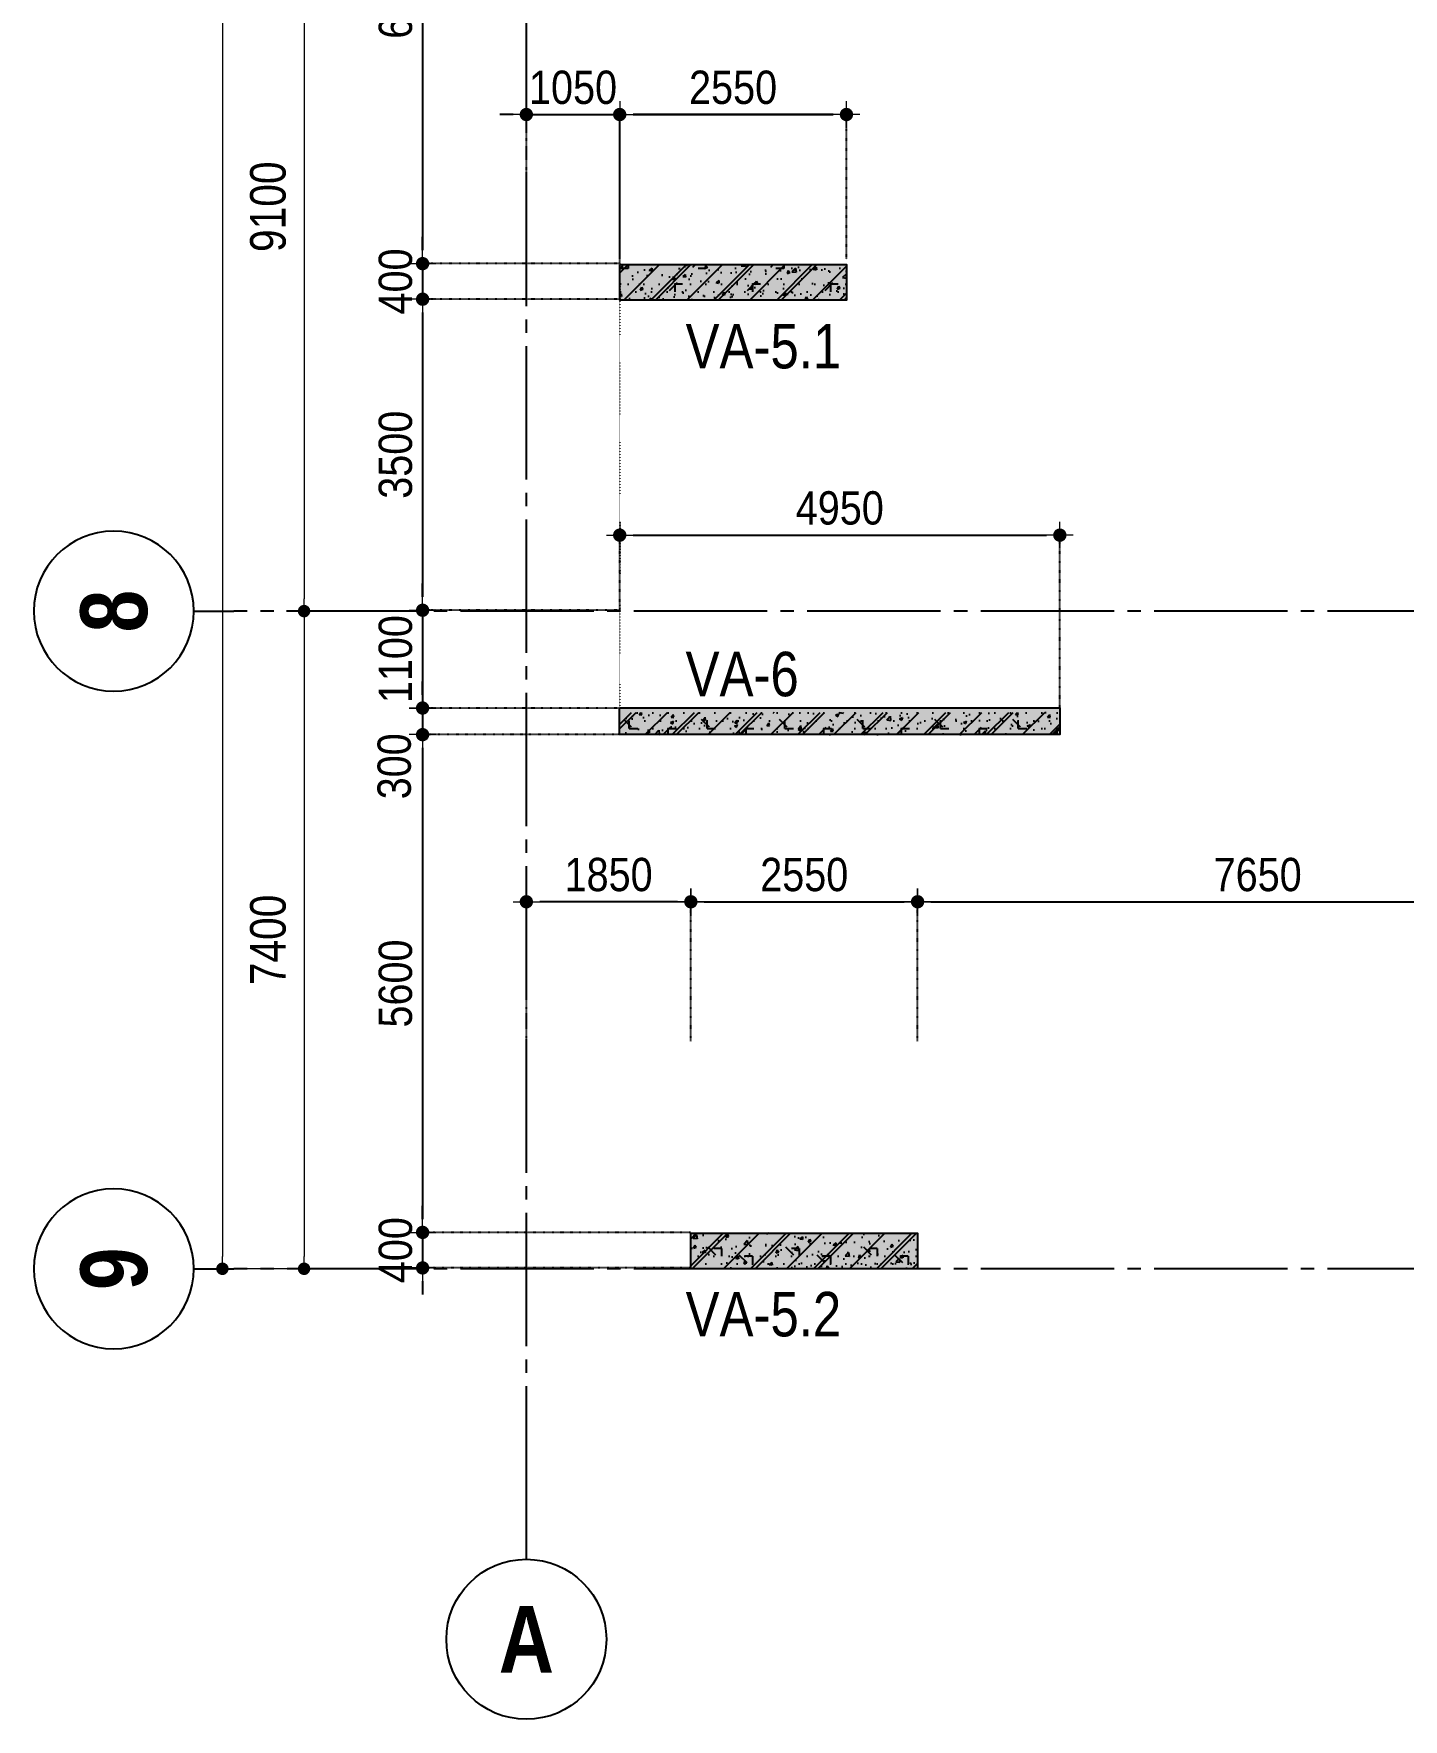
# Model space of a CAD drawing. Header units: millimetres. Extents: x -3973692 to -2843767, y 592734 to 838475.
# Drawn here: x -3354036 to -3338633, y 695152 to 714118 of the extents above; entities that cross this region are included whole.
import ezdxf
from ezdxf.enums import TextEntityAlignment as Align

# ---------------------------------------------------------------- set-up
doc = ezdxf.new("R2010")
doc.units = ezdxf.units.MM
doc.header["$MEASUREMENT"] = 0
doc.header["$PDMODE"] = 3
doc.header["$PDSIZE"] = -20
for name, pattern in [('CHG_XX_Luoi truc-Block A$0$MB_Luoi truc-150-TWA$0$Center101', [13, 10, -1, 1, -1]), ('DOT2', [0.125, 0, -0.125]), ('HIDDEN5', [2.8375, 1.25, -1.5875])]:
    doc.linetypes.add(name, pattern=pattern)
doc.layers.get('0').update_dxf_attribs({"lineweight": 9})
doc.layers.get('Defpoints').update_dxf_attribs({"color": 10, "lineweight": 0})
for name, color, linetype, lineweight in [("'S_General_Dim_1", 1, 'Continuous', 18), ('CHG_XX_Cot_Block A-T2-3$0$DBAO', 3, 'Continuous', 13), ('CHG_XX_Luoi truc-Block A$0$Dim 200', 1, 'Continuous', 5), ('TEXT', 7, 'Continuous', 15)]:
    doc.layers.add(name, color=color, linetype=linetype, lineweight=lineweight)
for name, color, linetype in [('CHG_XX_Cot_Block A-T2-3$0$mb_cot tang 4-8 twa$0$Concrete Hatch', 218, 'Continuous'), ('CHG_XX_Cot_Block A-T2-3$0$mb_cot tang 4-8 twa$0$Concrete Line', 6, 'Continuous'), ('CHG_XX_Cot_Block A-T2-3$0$mb_cot tang 4-8 twa$0$Concrete Solid', 216, 'Continuous'), ('CHG_XX_Luoi truc-Block A$0$MB_Luoi truc-150-TWA$0$Grid', 34, 'Continuous'), ('CHG_XX_Luoi truc-Block A$0$MB_Luoi truc-150-TWA$0$Grid Line', 251, 'CHG_XX_Luoi truc-Block A$0$MB_Luoi truc-150-TWA$0$Center101'), ('dim', 1, 'Continuous')]:
    doc.layers.add(name, color=color, linetype=linetype)
doc.styles.add('arial', font='arial.ttf', dxfattribs={"width": 0.85})
doc.styles.add('CHG_XX_Luoi truc-Block A$0$MB_Luoi truc-150-TWA$0$Grid A-F$0$VNI-HelveCB', font='')
doc.styles.add('CHG_XX_Luoi truc-Block A$0$Star-HelCon', font='')
doc.styles.add('TTP-HelCon', font='')
doc.styles.get('CHG_XX_Luoi truc-Block A$0$MB_Luoi truc-150-TWA$0$Grid A-F$0$VNI-HelveCB').set_extended_font_data('VNI-Helve-Condense', bold=True)
doc.styles.get('CHG_XX_Luoi truc-Block A$0$Star-HelCon').set_extended_font_data('VNI-Helve-Condense')
doc.styles.get('TTP-HelCon').set_extended_font_data('VNI-Helve-Condense')
doc.dimstyles.new('150', dxfattribs={"dimscale": 150, "dimtxt": 2.5, "dimasz": 1, "dimexe": 0, "dimexo": 0, "dimgap": 0.75, "dimtad": 1, "dimdec": 0, "dimzin": 9, "dimdsep": 46, "dimtxsty": 'arial', "dimblk1": 'DIMDOT', "dimblk2": 'DIMDOT', "dimsah": 1, "dimcen": 2, "dimdle": 3, "dimclre": 8, "dimclrt": 2, "dimadec": 0, "dimazin": 0, "dimtfac": 1, "dimtdec": 0, "dimtix": 1, "dimtmove": 2, "dimatfit": 3, "dimldrblk": 'DIMPIJL', "dimfxl": 1, "dimtvp": 1.8, "dimtolj": 1, "dimtzin": 0, "dimarcsym": 0})
doc.dimstyles.new('CHG_XX_Luoi truc-Block A$0$Dim 200', dxfattribs={"dimscale": 200, "dimtxt": 2, "dimasz": 0.7, "dimexe": 1, "dimexo": 1, "dimgap": 1, "dimtad": 1, "dimdec": 0, "dimzin": 12, "dimdsep": 46, "dimtxsty": 'CHG_XX_Luoi truc-Block A$0$Star-HelCon', "dimblk": 'CHG_XX_Luoi truc-Block A$0$_Dot', "dimcen": 1, "dimclrd": 256, "dimclre": 256, "dimclrt": 3, "dimadec": 0, "dimazin": 0, "dimtfac": 1, "dimtdec": 0, "dimtix": 1, "dimtmove": 2, "dimatfit": 3, "dimldrblk": 'CHG_XX_Luoi truc-Block A$0$HTT Arrow 30', "dimfxl": 1, "dimtolj": 1, "dimtzin": 0, "dimarcsym": 0})

# ---------------------------------------------------------------- blocks, each defined once
blk = doc.blocks.new('*U3015')
at = {"layer": 'CHG_XX_Luoi truc-Block A$0$MB_Luoi truc-150-TWA$0$Grid', "lineweight": -2}
blk.add_line((0, -3), (0, 0), dxfattribs=at)
blk.add_circle((0, -9), 6, dxfattribs=at)
at = {"layer": 'CHG_XX_Luoi truc-Block A$0$MB_Luoi truc-150-TWA$0$Grid Line'}
blk.add_line((0, 0), (0, 467), dxfattribs=at)
at = {"layer": 'CHG_XX_Luoi truc-Block A$0$MB_Luoi truc-150-TWA$0$Grid', "lineweight": -2, "style": 'CHG_XX_Luoi truc-Block A$0$MB_Luoi truc-150-TWA$0$Grid A-F$0$VNI-HelveCB'}
for tag, p in [('GRIDSUB', (0, 476)), ('GRID', (0, -9))]:
    blk.add_attdef(tag, text='', height=5, dxfattribs=at).set_placement(p, align=Align.MIDDLE)
blk = doc.blocks.new('CHG_XX_Luoi truc-Block A$0$_Dot')
at = {"color": 0, "linetype": 'ByBlock', "lineweight": -2}
blk.add_line((-0.5, 0), (-1, 0), dxfattribs=at)
at = {"color": 0, "linetype": 'ByBlock', "const_width": 0.5}
blk.add_lwpolyline([(-0.25, 0, 1), (0.25, 0, 1)], format="xyb", close=True, dxfattribs=at)
blk = doc.blocks.new('*D3002')
at = {"layer": 'CHG_XX_Luoi truc-Block A$0$Dim 200', "lineweight": -2, "transparency": 16777216}
for p, q in [((-1678.131983339686, 106759.6356885453), (-2699.984525540746, 106759.6356885453)), ((-2499.984525540746, 106619.6356885453), (-2499.984525540744, 97799.63568854523)), ((-1678.131983339686, 97659.63568854523), (-2699.984525540744, 97659.63568854523))]:
    blk.add_line(p, q, dxfattribs=at)
at = {"layer": 'Defpoints', "color": 0, "transparency": 16777216}
for p in [(-1478.131983339686, 106759.6356885453), (-2499.984525540744, 97659.63568854523), (-1478.131983339686, 97659.63568854523)]:
    blk.add_point(p, dxfattribs=at)
at = {"layer": 'CHG_XX_Luoi truc-Block A$0$Dim 200', "lineweight": -2, "transparency": 16777216, "xscale": 140, "yscale": 140, "zscale": 140}
for p, rotation in [((-2499.984525540746, 106759.6356885453), 90), ((-2499.984525540744, 97659.63568854523), 270)]:
    blk.add_blockref('CHG_XX_Luoi truc-Block A$0$_Dot', p, dxfattribs=dict(at, rotation=rotation))
at = {"layer": 'CHG_XX_Luoi truc-Block A$0$Dim 200', "color": 3, "transparency": 16777216, "insert": (-2904.251192207382, 102209.6356885452), "char_height": 400, "attachment_point": 5, "rotation": 90, "style": 'CHG_XX_Luoi truc-Block A$0$Star-HelCon'}
blk.add_mtext('\\A1;9100', dxfattribs=at)
blk = doc.blocks.new('CHG_XX_Luoi truc-Block A$0$HTT Arrow 30')
blk.add_hatch(color=256).paths.add_polyline_path([(-2.5, 0.3750000000000002), (-2.5, -0.3749999999999998), (0, 0)])
at = {"color": 0, "linetype": 'ByBlock', "lineweight": -2}
for p, q in [((0, 0), (-2.5, 0.3750000000000002)), ((-2.5, -0.3749999999999998), (-2.5, 0.3750000000000002)), ((0, 0), (-2.5, -0.3749999999999998))]:
    blk.add_line(p, q, dxfattribs=at)
blk = doc.blocks.new('*D3003')
at = {"layer": 'CHG_XX_Luoi truc-Block A$0$Dim 200', "lineweight": -2, "transparency": 16777216}
for p, q in [((-1678.131983339686, 97659.63568854523), (-2699.984525544471, 97659.63568854523)), ((-2499.984525544471, 97519.63568854523), (-2499.984525544469, 90399.63568854523)), ((-1678.131983339686, 90259.63568854523), (-2699.984525544469, 90259.63568854523))]:
    blk.add_line(p, q, dxfattribs=at)
at = {"layer": 'Defpoints', "color": 0, "transparency": 16777216}
for p in [(-1478.131983339686, 97659.63568854523), (-2499.984525544469, 90259.63568854523), (-1478.131983339686, 90259.63568854523)]:
    blk.add_point(p, dxfattribs=at)
at = {"layer": 'CHG_XX_Luoi truc-Block A$0$Dim 200', "lineweight": -2, "transparency": 16777216, "xscale": 140, "yscale": 140, "zscale": 140}
for p, rotation in [((-2499.984525544471, 97659.63568854523), 90), ((-2499.984525544469, 90259.63568854523), 270)]:
    blk.add_blockref('CHG_XX_Luoi truc-Block A$0$_Dot', p, dxfattribs=dict(at, rotation=rotation))
at = {"layer": 'CHG_XX_Luoi truc-Block A$0$Dim 200', "color": 3, "transparency": 16777216, "insert": (-2904.251192211109, 93959.63568854521), "char_height": 400, "attachment_point": 5, "rotation": 90, "style": 'CHG_XX_Luoi truc-Block A$0$Star-HelCon'}
blk.add_mtext('\\A1;7400', dxfattribs=at)
blk = doc.blocks.new('*D3004')
at = {"layer": 'CHG_XX_Luoi truc-Block A$0$Dim 200', "lineweight": -2, "transparency": 16777216}
for p, q in [((-2389.058254442077, 152259.6356885453), (-3618.466354361928, 152259.6356885453)), ((-3418.466354361928, 152119.6356885453), (-3418.466354361914, 90399.63568854523)), ((-2354.176773137588, 90259.63568854523), (-3618.466354361914, 90259.63568854523))]:
    blk.add_line(p, q, dxfattribs=at)
at = {"layer": 'Defpoints', "color": 0, "transparency": 16777216}
for p in [(-2189.058254442077, 152259.6356885453), (-3418.466354361914, 90259.63568854523), (-2154.176773137588, 90259.63568854523)]:
    blk.add_point(p, dxfattribs=at)
at = {"layer": 'CHG_XX_Luoi truc-Block A$0$Dim 200', "lineweight": -2, "transparency": 16777216, "xscale": 140, "yscale": 140, "zscale": 140}
for p, rotation in [((-3418.466354361928, 152259.6356885453), 90), ((-3418.466354361914, 90259.63568854523), 270)]:
    blk.add_blockref('CHG_XX_Luoi truc-Block A$0$_Dot', p, dxfattribs=dict(at, rotation=rotation))
at = {"layer": 'CHG_XX_Luoi truc-Block A$0$Dim 200', "color": 3, "transparency": 16777216, "insert": (-3822.733021028553, 121259.6356885452), "char_height": 400, "attachment_point": 5, "rotation": 90, "style": 'CHG_XX_Luoi truc-Block A$0$Star-HelCon'}
blk.add_mtext('\\A1;62000', dxfattribs=at)
blk = doc.blocks.new('*U3014')
at = {"layer": 'CHG_XX_Luoi truc-Block A$0$MB_Luoi truc-150-TWA$0$Grid', "lineweight": -2}
blk.add_line((0, 407), (0, 404), dxfattribs=at)
blk.add_circle((0, 413), 6, dxfattribs=at)
at = {"layer": 'CHG_XX_Luoi truc-Block A$0$MB_Luoi truc-150-TWA$0$Grid Line'}
blk.add_line((0, 0), (0, 404), dxfattribs=at)
at = {"layer": 'CHG_XX_Luoi truc-Block A$0$MB_Luoi truc-150-TWA$0$Grid', "lineweight": -2, "style": 'CHG_XX_Luoi truc-Block A$0$MB_Luoi truc-150-TWA$0$Grid A-F$0$VNI-HelveCB'}
for tag, p in [('GRIDSUB', (0, 413)), ('GRID', (0, -9))]:
    blk.add_attdef(tag, text='', height=5, dxfattribs=at).set_placement(p, align=Align.MIDDLE)
blk = doc.blocks.new('*U2986')
at = {"layer": 'CHG_XX_Cot_Block A-T2-3$0$mb_cot tang 4-8 twa$0$Concrete Hatch'}
h = blk.add_hatch(dxfattribs=at)
h.set_pattern_fill('CONCRETE', color=256, scale=50, style=0, pattern_type=2)
h.set_pattern_definition([(45, (250.0000000000001, -2500), (-176.7766952966369, 176.7766952966369), []), (45, (250.0000000000001, -2450), (-353.5533905932737, 353.5533905932738), []), (49.99999999999999, (250.0000000000001, -2500), (358.6300913003767, -31.37606749129755), [37.5, -412.5]), (355, (250.0000000000001, -2500), (-69.3756668065, 376.0960668500059), [30, -330]), (100.4514, (279.8858400000001, -2502.614669999999), (289.2546908570108, 344.7197710304768), [31.870095, -350.571056]), (46.18420000000001, (250.0000000000001, -2400), (533.6205243128222, -82.75950716450905), [56.25, -618.75]), (96.6356, (294.4683725000001, -2406.8966535), (467.3313527743517, 487.0589354502209), [47.805144, -525.8565]), (351.1842, (250.0000000000001, -2400), (467.3309725668136, 487.0593004626623), [45, -495]), (21, (300.0000000000001, -2425), (298.4535260592309, -201.3094453326694), [37.5, -412.5]), (326.0000000000001, (300.0000000000001, -2425), (121.6576659607909, 362.5750225234265), [30, -330]), (71.4514, (324.8711165000001, -2441.775803), (420.111314290745, 161.2652483549762), [31.870095, -350.571056]), (37.50000000000001, (250.0000000000001, -2500), (6.079927658645334, 166.4469269156558), [0, -326, 0, -335, 0, -331.25]), (7.499999999999999, (250.0000000000001, -2500), (131.5347687210743, 197.2058559411801), [0, -191, 0, -318.5, 0, -126.25]), (327.5, (138.5000000000001, -2500), (266.9112180862045, -11.2774358671899), [0, -125, 0, -390, 0, -517.5]), (317.5, (88.50000000000011, -2500), (291.5930846711931, 50.05249116615882), [0, -162.5, 0, -259, 0, -367.5]), (0, (425.0000000000001, -2325), (0, 875), [87.5, -787.5]), (0, (687.5000000000001, -2150), (0, 875), [87.5, -787.5]), (0, (512.5000000000001, -1800), (0, 875), [87.5, -350, 87.5, -350]), (90, (425.0000000000001, -2325), (-875, 5.35782974626967e-14), [87.5, -787.5]), (90, (512.5000000000001, -1800), (-875, 5.35782974626967e-14), [87.5, -787.5]), (90, (775.0000000000001, -2150), (-875, 5.35782974626967e-14), [87.5, -787.5]), (90, (950.0000000000001, -1887.5), (-875, 5.35782974626967e-14), [87.5, -787.5]), (135, (512.5000000000001, -2325), (-875.016357447105, 8.881784197001252e-14), [123.76, -1113.7]), (135, (600.0000000000001, -1800), (-875.016357447105, 8.881784197001252e-14), [123.76, -1113.7]), (45, (687.5000000000001, -2150), (8.881784197001252e-14, 875.016357447105), [123.76, -247.485, 123.76, -742.455]), (0, (75.00000000000011, -2500), (87.5, 87.5), [-175, 0])])
h.paths.add_polyline_path([(-50, 50), (-50, -2500), (350.0000000000001, -2500), (350.0000000000001, 50)])
at = {"layer": 'CHG_XX_Cot_Block A-T2-3$0$mb_cot tang 4-8 twa$0$Concrete Solid'}
blk.add_hatch(color=256, dxfattribs=at).paths.add_polyline_path([(-50, 50), (-50, -2500), (350.0000000000001, -2500), (350.0000000000001, 50)])
at = {"layer": 'CHG_XX_Cot_Block A-T2-3$0$mb_cot tang 4-8 twa$0$Concrete Line'}
blk.add_lwpolyline([(-50, 50), (-50, -2500), (350.0000000000001, -2500), (350.0000000000001, 50)], close=True, dxfattribs=at)
blk = doc.blocks.new('a')
at = {"layer": 'TEXT', "color": 3, "style": 'TTP-HelCon'}
for s, p in [('VA-5.1', (1790.767993440852, -51868.61808231194)), ('VA-6', (1790.767993440852, -55557.82608231204)), ('VA-5.2', (1790.767993440852, -62760.14408231201))]:
    blk.add_text(s, height=500, dxfattribs=at).set_placement(p)
blk = doc.blocks.new('DIMDOT')
for p, q in [((1, 0), (-1, 0)), ((0, -1), (0, 1))]:
    blk.add_line(p, q)
at = {"const_width": 0.5}
blk.add_lwpolyline([(-0.25, 0, 1), (0.25, 0, 1)], format="xyb", close=True, dxfattribs=at)
blk = doc.blocks.new('*D449')
at = {"layer": "'S_General_Dim_1", "color": 8, "linetype": 'HIDDEN5', "lineweight": -2, "transparency": 16777216}
for p, q in [((-3348495.198556677, 717580.6516391442), (-3349662.0513909, 717580.6516391442)), ((-3347445.198556931, 711530.6471380725), (-3349662.0513909, 711530.6471380725))]:
    blk.add_line(p, q, dxfattribs=at)
at = {"layer": "'S_General_Dim_1", "color": 0, "lineweight": -2, "transparency": 16777216}
blk.add_line((-3349662.0513909, 717430.6516391442), (-3349662.0513909, 711680.6471380725), dxfattribs=at)
at = {"layer": 'Defpoints', "color": 0, "transparency": 16777216}
for p in [(-3348495.198556677, 717580.6516391442), (-3349662.0513909, 711530.6471380725), (-3347445.198556931, 711530.6471380725)]:
    blk.add_point(p, dxfattribs=at)
at = {"layer": "'S_General_Dim_1", "color": 0, "lineweight": -2, "transparency": 16777216, "xscale": 150, "yscale": 150, "zscale": 150}
for p, rotation in [((-3349662.0513909, 717580.6516391442), 90), ((-3349662.0513909, 711530.6471380725), 270)]:
    blk.add_blockref('DIMDOT', p, dxfattribs=dict(at, rotation=rotation))
at = {"layer": "'S_General_Dim_1", "color": 2, "transparency": 16777216, "insert": (-3349966.016261295, 714555.6493886092), "char_height": 375, "attachment_point": 5, "rotation": 90, "style": 'arial'}
blk.add_mtext('\\A1;6050', dxfattribs=at)
blk = doc.blocks.new('DIMPIJL')
at = {"linetype": 'ByBlock'}
blk.add_solid([(-2.5, 0.4166666666666686), (-2.5, -0.4166666666666686), (0, 0)], dxfattribs=at)
blk = doc.blocks.new('*D450')
at = {"layer": "'S_General_Dim_1", "color": 0, "lineweight": -2, "transparency": 16777216}
for p, q in [((-3349662.051390902, 711680.6471380725), (-3349662.051390902, 711830.6471380725)), ((-3349662.051390902, 711530.6471380725), (-3349662.051390902, 711130.6471380725)), ((-3349662.051390902, 710980.6471380725), (-3349662.051390902, 710830.6471380725))]:
    blk.add_line(p, q, dxfattribs=at)
at = {"layer": "'S_General_Dim_1", "color": 8, "linetype": 'HIDDEN5', "lineweight": -2, "transparency": 16777216}
for p, q in [((-3347445.198556931, 711530.6471380725), (-3349662.051390902, 711530.6471380725)), ((-3347445.198556931, 711130.6471380725), (-3349662.051390902, 711130.6471380725))]:
    blk.add_line(p, q, dxfattribs=at)
at = {"layer": 'Defpoints', "color": 0, "transparency": 16777216}
for p in [(-3347445.198556931, 711530.6471380725), (-3349662.051390902, 711130.6471380725), (-3347445.198556931, 711130.6471380725)]:
    blk.add_point(p, dxfattribs=at)
at = {"layer": "'S_General_Dim_1", "color": 0, "lineweight": -2, "transparency": 16777216, "xscale": 150, "yscale": 150, "zscale": 150}
for p, rotation in [((-3349662.051390902, 711530.6471380725), 270), ((-3349662.051390902, 711130.6471380725), 90)]:
    blk.add_blockref('DIMDOT', p, dxfattribs=dict(at, rotation=rotation))
at = {"layer": "'S_General_Dim_1", "color": 2, "transparency": 16777216, "insert": (-3349966.016261297, 711330.6471380733), "char_height": 375, "attachment_point": 5, "rotation": 90, "style": 'arial'}
blk.add_mtext('\\A1;400', dxfattribs=at)
blk = doc.blocks.new('*D451')
at = {"layer": "'S_General_Dim_1", "color": 8, "linetype": 'HIDDEN5', "lineweight": -2, "transparency": 16777216}
for p, q in [((-3347445.198556931, 711130.6471380725), (-3349662.051390904, 711130.6471380725)), ((-3347445.198556931, 707630.6471381315), (-3349662.051390904, 707630.6471381315))]:
    blk.add_line(p, q, dxfattribs=at)
at = {"layer": "'S_General_Dim_1", "color": 0, "lineweight": -2, "transparency": 16777216}
blk.add_line((-3349662.051390904, 710980.6471380725), (-3349662.051390904, 707780.6471381315), dxfattribs=at)
at = {"layer": 'Defpoints', "color": 0, "transparency": 16777216}
for p in [(-3347445.198556931, 711130.6471380725), (-3349662.051390904, 707630.6471381315), (-3347445.198556931, 707630.6471381315)]:
    blk.add_point(p, dxfattribs=at)
at = {"layer": "'S_General_Dim_1", "color": 0, "lineweight": -2, "transparency": 16777216, "xscale": 150, "yscale": 150, "zscale": 150}
for p, rotation in [((-3349662.051390904, 711130.6471380725), 90), ((-3349662.051390904, 707630.6471381315), 270)]:
    blk.add_blockref('DIMDOT', p, dxfattribs=dict(at, rotation=rotation))
at = {"layer": "'S_General_Dim_1", "color": 2, "transparency": 16777216, "insert": (-3349966.144160344, 709380.6471381029), "char_height": 375, "attachment_point": 5, "rotation": 90, "style": 'arial'}
blk.add_mtext('\\A1;3500', dxfattribs=at)
blk = doc.blocks.new('*D452')
at = {"layer": "'S_General_Dim_1", "color": 0, "lineweight": -2, "transparency": 16777216}
for p, q in [((-3349662.051390911, 707780.6471381315), (-3349662.051390911, 707930.6471381315)), ((-3349662.051390911, 707630.6471381315), (-3349662.051390911, 706530.6471380712)), ((-3349662.051390911, 706380.6471380712), (-3349662.051390911, 706230.6471380712))]:
    blk.add_line(p, q, dxfattribs=at)
at = {"layer": "'S_General_Dim_1", "color": 8, "linetype": 'HIDDEN5', "lineweight": -2, "transparency": 16777216}
for p, q in [((-3347445.198556931, 707630.6471381315), (-3349662.051390911, 707630.6471381315)), ((-3347445.198556931, 706530.6471380712), (-3349662.051390911, 706530.6471380712))]:
    blk.add_line(p, q, dxfattribs=at)
at = {"layer": 'Defpoints', "color": 0, "transparency": 16777216}
for p in [(-3347445.198556931, 707630.6471381315), (-3349662.051390911, 706530.6471380712), (-3347445.198556931, 706530.6471380712)]:
    blk.add_point(p, dxfattribs=at)
at = {"layer": "'S_General_Dim_1", "color": 0, "lineweight": -2, "transparency": 16777216, "xscale": 150, "yscale": 150, "zscale": 150}
for p, rotation in [((-3349662.051390911, 707630.6471381315), 270), ((-3349662.051390911, 706530.6471380712), 90)]:
    blk.add_blockref('DIMDOT', p, dxfattribs=dict(at, rotation=rotation))
at = {"layer": "'S_General_Dim_1", "color": 2, "transparency": 16777216, "insert": (-3349966.016261306, 707080.6471381022), "char_height": 375, "attachment_point": 5, "rotation": 90, "style": 'arial'}
blk.add_mtext('\\A1;1100', dxfattribs=at)
blk = doc.blocks.new('*D453')
at = {"layer": "'S_General_Dim_1", "color": 0, "lineweight": -2, "transparency": 16777216}
for p, q in [((-3349662.051390924, 706680.647138071), (-3349662.051390924, 706830.647138071)), ((-3349662.051390924, 706530.647138071), (-3349662.051390924, 706230.9877220311)), ((-3349662.051390924, 706080.9877220311), (-3349662.051390924, 705930.9877220311))]:
    blk.add_line(p, q, dxfattribs=at)
at = {"layer": "'S_General_Dim_1", "color": 8, "linetype": 'HIDDEN5', "lineweight": -2, "transparency": 16777216}
for p, q in [((-3347445.198556931, 706530.647138071), (-3349662.051390924, 706530.647138071)), ((-3347445.887024883, 706230.9877220311), (-3349662.051390924, 706230.9877220311))]:
    blk.add_line(p, q, dxfattribs=at)
at = {"layer": 'Defpoints', "color": 0, "transparency": 16777216}
for p in [(-3347445.198556931, 706530.647138071), (-3349662.051390924, 706230.9877220311), (-3347445.887024883, 706230.9877220311)]:
    blk.add_point(p, dxfattribs=at)
at = {"layer": "'S_General_Dim_1", "color": 0, "lineweight": -2, "transparency": 16777216, "xscale": 150, "yscale": 150, "zscale": 150}
for p, rotation in [((-3349662.051390924, 706530.647138071), 270), ((-3349662.051390924, 706230.9877220311), 90)]:
    blk.add_blockref('DIMDOT', p, dxfattribs=dict(at, rotation=rotation))
at = {"layer": "'S_General_Dim_1", "color": 2, "transparency": 16777216, "insert": (-3349979.204004061, 705874.9702492504), "char_height": 375, "attachment_point": 5, "rotation": 90, "style": 'arial'}
blk.add_mtext('\\A1;300', dxfattribs=at)
blk = doc.blocks.new('*D454')
at = {"layer": "'S_General_Dim_1", "color": 8, "linetype": 'HIDDEN5', "lineweight": -2, "transparency": 16777216}
for p, q in [((-3347445.887024883, 706230.9877220311), (-3349662.051390919, 706230.9877220311)), ((-3346645.198556677, 700630.647143709), (-3349662.051390919, 700630.647143709))]:
    blk.add_line(p, q, dxfattribs=at)
at = {"layer": "'S_General_Dim_1", "color": 0, "lineweight": -2, "transparency": 16777216}
blk.add_line((-3349662.051390919, 706080.9877220311), (-3349662.051390919, 700780.647143709), dxfattribs=at)
at = {"layer": 'Defpoints', "color": 0, "transparency": 16777216}
for p in [(-3347445.887024883, 706230.9877220311), (-3349662.051390919, 700630.647143709), (-3346645.198556677, 700630.647143709)]:
    blk.add_point(p, dxfattribs=at)
at = {"layer": "'S_General_Dim_1", "color": 0, "lineweight": -2, "transparency": 16777216, "xscale": 150, "yscale": 150, "zscale": 150}
for p, rotation in [((-3349662.051390919, 706230.9877220311), 90), ((-3349662.051390919, 700630.647143709), 270)]:
    blk.add_blockref('DIMDOT', p, dxfattribs=dict(at, rotation=rotation))
at = {"layer": "'S_General_Dim_1", "color": 2, "transparency": 16777216, "insert": (-3349966.016261314, 703430.8174328709), "char_height": 375, "attachment_point": 5, "rotation": 90, "style": 'arial'}
blk.add_mtext('\\A1;5600', dxfattribs=at)
blk = doc.blocks.new('*D455')
at = {"layer": "'S_General_Dim_1", "color": 0, "lineweight": -2, "transparency": 16777216}
for p, q in [((-3349662.051390915, 700780.647143709), (-3349662.051390915, 700930.647143709)), ((-3349662.051390915, 700630.647143709), (-3349662.051390915, 700230.647143709)), ((-3349662.051390915, 700080.647143709), (-3349662.051390915, 699930.647143709))]:
    blk.add_line(p, q, dxfattribs=at)
at = {"layer": "'S_General_Dim_1", "color": 8, "linetype": 'HIDDEN5', "lineweight": -2, "transparency": 16777216}
for p, q in [((-3346645.198556677, 700630.647143709), (-3349662.051390915, 700630.647143709)), ((-3346645.198556677, 700230.647143709), (-3349662.051390915, 700230.647143709))]:
    blk.add_line(p, q, dxfattribs=at)
at = {"layer": 'Defpoints', "color": 0, "transparency": 16777216}
for p in [(-3346645.198556677, 700630.647143709), (-3349662.051390915, 700230.647143709), (-3346645.198556677, 700230.647143709)]:
    blk.add_point(p, dxfattribs=at)
at = {"layer": "'S_General_Dim_1", "color": 0, "lineweight": -2, "transparency": 16777216, "xscale": 150, "yscale": 150, "zscale": 150}
for p, rotation in [((-3349662.051390915, 700630.647143709), 270), ((-3349662.051390915, 700230.647143709), 90)]:
    blk.add_blockref('DIMDOT', p, dxfattribs=dict(at, rotation=rotation))
at = {"layer": "'S_General_Dim_1", "color": 2, "transparency": 16777216, "insert": (-3349966.01626131, 700430.6471437098), "char_height": 375, "attachment_point": 5, "rotation": 90, "style": 'arial'}
blk.add_mtext('\\A1;400', dxfattribs=at)
blk = doc.blocks.new('*D456')
at = {"layer": "'S_General_Dim_1", "color": 8, "linetype": 'HIDDEN5', "lineweight": -2, "transparency": 16777216}
for p, q in [((-3346645.198556676, 702780.6471370918), (-3346645.198556676, 704350.7528729698)), ((-3344095.198556676, 702780.6471370918), (-3344095.198556676, 704350.7528729698))]:
    blk.add_line(p, q, dxfattribs=at)
at = {"layer": "'S_General_Dim_1", "color": 0, "lineweight": -2, "transparency": 16777216}
blk.add_line((-3346495.198556676, 704350.7528729698), (-3344245.198556676, 704350.7528729698), dxfattribs=at)
at = {"layer": 'Defpoints', "color": 0, "transparency": 16777216}
for p in [(-3344095.198556676, 704350.7528729698), (-3346645.198556676, 702780.6471370918), (-3344095.198556676, 702780.6471370918)]:
    blk.add_point(p, dxfattribs=at)
at = {"layer": "'S_General_Dim_1", "color": 0, "lineweight": -2, "transparency": 16777216, "xscale": 150, "yscale": 150, "zscale": 150, "rotation": 180}
blk.add_blockref('DIMDOT', (-3346645.198556676, 704350.7528729698), dxfattribs=at)
at = {"layer": "'S_General_Dim_1", "color": 0, "lineweight": -2, "transparency": 16777216, "xscale": 150, "yscale": 150, "zscale": 150}
blk.add_blockref('DIMDOT', (-3344095.198556676, 704350.7528729698), dxfattribs=at)
at = {"layer": "'S_General_Dim_1", "color": 2, "transparency": 16777216, "insert": (-3345370.198556676, 704654.7177433654), "char_height": 375, "attachment_point": 5, "style": 'arial'}
blk.add_mtext('\\A1;2550', dxfattribs=at)
blk = doc.blocks.new('*D457')
at = {"layer": "'S_General_Dim_1", "color": 8, "linetype": 'HIDDEN5', "lineweight": -2, "transparency": 16777216}
for p, q in [((-3348495.198556936, 702780.6471370918), (-3348495.198556936, 704350.7528729698)), ((-3346645.198556676, 702780.6471370918), (-3346645.198556676, 704350.7528729698))]:
    blk.add_line(p, q, dxfattribs=at)
at = {"layer": "'S_General_Dim_1", "color": 0, "lineweight": -2, "transparency": 16777216}
blk.add_line((-3346795.198556676, 704350.7528729698), (-3348345.198556936, 704350.7528729698), dxfattribs=at)
at = {"layer": 'Defpoints', "color": 0, "transparency": 16777216}
for p in [(-3348495.198556936, 704350.7528729698), (-3348495.198556936, 702780.6471370918), (-3346645.198556676, 702780.6471370918)]:
    blk.add_point(p, dxfattribs=at)
at = {"layer": "'S_General_Dim_1", "color": 0, "lineweight": -2, "transparency": 16777216, "xscale": 150, "yscale": 150, "zscale": 150, "rotation": 180}
blk.add_blockref('DIMDOT', (-3348495.198556936, 704350.7528729698), dxfattribs=at)
at = {"layer": "'S_General_Dim_1", "color": 0, "lineweight": -2, "transparency": 16777216, "xscale": 150, "yscale": 150, "zscale": 150}
blk.add_blockref('DIMDOT', (-3346645.198556676, 704350.7528729698), dxfattribs=at)
at = {"layer": "'S_General_Dim_1", "color": 2, "transparency": 16777216, "insert": (-3347570.198556806, 704654.7177433654), "char_height": 375, "attachment_point": 5, "style": 'arial'}
blk.add_mtext('\\A1;1850', dxfattribs=at)
blk = doc.blocks.new('*D435')
at = {"layer": "'S_General_Dim_1", "color": 0, "lineweight": -2, "transparency": 16777216}
for p, q in [((-3348645.198556936, 713208.5855232618), (-3348795.198556936, 713208.5855232618)), ((-3348495.198556936, 713208.5855232618), (-3347445.198556929, 713208.5855232618)), ((-3347295.198556929, 713208.5855232618), (-3347145.198556929, 713208.5855232618))]:
    blk.add_line(p, q, dxfattribs=at)
at = {"layer": "'S_General_Dim_1", "color": 8, "linetype": 'HIDDEN5', "lineweight": -2, "transparency": 16777216}
for p, q in [((-3348495.198556936, 711839.7879801599), (-3348495.198556936, 713208.5855232618)), ((-3347445.198556929, 711530.6471380723), (-3347445.198556929, 713208.5855232618))]:
    blk.add_line(p, q, dxfattribs=at)
at = {"layer": 'Defpoints', "color": 0, "transparency": 16777216}
for p in [(-3347445.198556929, 713208.5855232618), (-3348495.198556936, 711839.7879801599), (-3347445.198556929, 711530.6471380723)]:
    blk.add_point(p, dxfattribs=at)
at = {"layer": "'S_General_Dim_1", "color": 0, "lineweight": -2, "transparency": 16777216, "xscale": 150, "yscale": 150, "zscale": 150}
blk.add_blockref('DIMDOT', (-3348495.198556936, 713208.5855232618), dxfattribs=at)
at = {"layer": "'S_General_Dim_1", "color": 0, "lineweight": -2, "transparency": 16777216, "xscale": 150, "yscale": 150, "zscale": 150, "rotation": 180}
blk.add_blockref('DIMDOT', (-3347445.198556929, 713208.5855232618), dxfattribs=at)
at = {"layer": "'S_General_Dim_1", "color": 2, "transparency": 16777216, "insert": (-3347970.198556933, 713512.5503936574), "char_height": 375, "attachment_point": 5, "style": 'arial'}
blk.add_mtext('\\A1;1050', dxfattribs=at)
blk = doc.blocks.new('*D436')
at = {"layer": "'S_General_Dim_1", "color": 8, "linetype": 'HIDDEN5', "lineweight": -2, "transparency": 16777216}
for p, q in [((-3347445.198556929, 711530.6471380723), (-3347445.198556929, 713208.5855232618)), ((-3344895.198556929, 711580.6471380723), (-3344895.198556929, 713208.5855232618))]:
    blk.add_line(p, q, dxfattribs=at)
at = {"layer": "'S_General_Dim_1", "color": 0, "lineweight": -2, "transparency": 16777216}
blk.add_line((-3347295.198556929, 713208.5855232618), (-3345045.198556929, 713208.5855232618), dxfattribs=at)
at = {"layer": 'Defpoints', "color": 0, "transparency": 16777216}
for p in [(-3344895.198556929, 713208.5855232618), (-3347445.198556929, 711530.6471380723), (-3344895.198556929, 711580.6471380723)]:
    blk.add_point(p, dxfattribs=at)
at = {"layer": "'S_General_Dim_1", "color": 0, "lineweight": -2, "transparency": 16777216, "xscale": 150, "yscale": 150, "zscale": 150, "rotation": 180}
blk.add_blockref('DIMDOT', (-3347445.198556929, 713208.5855232618), dxfattribs=at)
at = {"layer": "'S_General_Dim_1", "color": 0, "lineweight": -2, "transparency": 16777216, "xscale": 150, "yscale": 150, "zscale": 150}
blk.add_blockref('DIMDOT', (-3344895.198556929, 713208.5855232618), dxfattribs=at)
at = {"layer": "'S_General_Dim_1", "color": 2, "transparency": 16777216, "insert": (-3346170.198556929, 713512.5503936574), "char_height": 375, "attachment_point": 5, "style": 'arial'}
blk.add_mtext('\\A1;2550', dxfattribs=at)
blk = doc.blocks.new('*D437')
at = {"layer": "'S_General_Dim_1", "color": 8, "linetype": 'HIDDEN5', "lineweight": -2, "transparency": 16777216}
for p, q in [((-3347445.198556929, 711580.6471380723), (-3347445.198556929, 713208.5855232618)), ((-3344895.198556929, 711580.6471380723), (-3344895.198556929, 713208.5855232618))]:
    blk.add_line(p, q, dxfattribs=at)
at = {"layer": "'S_General_Dim_1", "color": 0, "lineweight": -2, "transparency": 16777216}
blk.add_line((-3345045.198556929, 713208.5855232618), (-3347295.198556929, 713208.5855232618), dxfattribs=at)
at = {"layer": 'Defpoints', "color": 0, "transparency": 16777216}
for p in [(-3347445.198556929, 713208.5855232618), (-3347445.198556929, 711580.6471380723), (-3344895.198556929, 711580.6471380723)]:
    blk.add_point(p, dxfattribs=at)
at = {"layer": "'S_General_Dim_1", "color": 0, "lineweight": -2, "transparency": 16777216, "xscale": 150, "yscale": 150, "zscale": 150, "rotation": 180}
blk.add_blockref('DIMDOT', (-3347445.198556929, 713208.5855232618), dxfattribs=at)
at = {"layer": "'S_General_Dim_1", "color": 0, "lineweight": -2, "transparency": 16777216, "xscale": 150, "yscale": 150, "zscale": 150}
blk.add_blockref('DIMDOT', (-3344895.198556929, 713208.5855232618), dxfattribs=at)
at = {"layer": "'S_General_Dim_1", "color": 2, "transparency": 16777216, "insert": (-3346170.198556929, 713512.5503936574), "char_height": 375, "attachment_point": 5, "style": 'arial'}
blk.add_mtext('\\A1;2550', dxfattribs=at)
blk = doc.blocks.new('*D438')
at = {"layer": "'S_General_Dim_1", "color": 8, "linetype": 'HIDDEN5', "lineweight": -2, "transparency": 16777216}
for p, q in [((-3347445.198556929, 707630.6471381315), (-3347445.198556929, 708475.9316481283)), ((-3342495.198556936, 706530.6471380711), (-3342495.198556936, 708475.9316481283))]:
    blk.add_line(p, q, dxfattribs=at)
at = {"layer": "'S_General_Dim_1", "color": 0, "lineweight": -2, "transparency": 16777216}
blk.add_line((-3347295.198556929, 708475.9316481283), (-3342645.198556936, 708475.9316481283), dxfattribs=at)
at = {"layer": 'Defpoints', "color": 0, "transparency": 16777216}
for p in [(-3342495.198556936, 708475.9316481283), (-3347445.198556929, 707630.6471381315), (-3342495.198556936, 706530.6471380711)]:
    blk.add_point(p, dxfattribs=at)
at = {"layer": "'S_General_Dim_1", "color": 0, "lineweight": -2, "transparency": 16777216, "xscale": 150, "yscale": 150, "zscale": 150, "rotation": 180}
blk.add_blockref('DIMDOT', (-3347445.198556929, 708475.9316481283), dxfattribs=at)
at = {"layer": "'S_General_Dim_1", "color": 0, "lineweight": -2, "transparency": 16777216, "xscale": 150, "yscale": 150, "zscale": 150}
blk.add_blockref('DIMDOT', (-3342495.198556936, 708475.9316481283), dxfattribs=at)
at = {"layer": "'S_General_Dim_1", "color": 2, "transparency": 16777216, "insert": (-3344970.198556933, 708779.8965185239), "char_height": 375, "attachment_point": 5, "style": 'arial'}
blk.add_mtext('\\A1;4950', dxfattribs=at)
blk = doc.blocks.new('*D440')
at = {"layer": "'S_General_Dim_1", "color": 8, "linetype": 'HIDDEN5', "lineweight": -2, "transparency": 16777216}
for p, q in [((-3344095.198556676, 702780.6471370918), (-3344095.198556676, 704350.7528729698)), ((-3336445.198556936, 702780.6471370918), (-3336445.198556936, 704350.7528729698))]:
    blk.add_line(p, q, dxfattribs=at)
at = {"layer": "'S_General_Dim_1", "color": 0, "lineweight": -2, "transparency": 16777216}
blk.add_line((-3343945.198556676, 704350.7528729698), (-3336595.198556936, 704350.7528729698), dxfattribs=at)
at = {"layer": 'Defpoints', "color": 0, "transparency": 16777216}
for p in [(-3336445.198556936, 704350.7528729698), (-3344095.198556676, 702780.6471370918), (-3336445.198556936, 702780.6471370918)]:
    blk.add_point(p, dxfattribs=at)
at = {"layer": "'S_General_Dim_1", "color": 0, "lineweight": -2, "transparency": 16777216, "xscale": 150, "yscale": 150, "zscale": 150, "rotation": 180}
blk.add_blockref('DIMDOT', (-3344095.198556676, 704350.7528729698), dxfattribs=at)
at = {"layer": "'S_General_Dim_1", "color": 0, "lineweight": -2, "transparency": 16777216, "xscale": 150, "yscale": 150, "zscale": 150}
blk.add_blockref('DIMDOT', (-3336445.198556936, 704350.7528729698), dxfattribs=at)
at = {"layer": "'S_General_Dim_1", "color": 2, "transparency": 16777216, "insert": (-3340270.198556806, 704654.7177433654), "char_height": 375, "attachment_point": 5, "style": 'arial'}
blk.add_mtext('\\A1;7650', dxfattribs=at)
blk = doc.blocks.new('CHG_XX_Luoi truc-Block A')
at = {"layer": 'CHG_XX_Luoi truc-Block A$0$MB_Luoi truc-150-TWA$0$Grid'}
ref = blk.add_blockref('*U3015', (0, 87440.67921933654), dxfattribs=dict(at, xscale=150, yscale=150, zscale=150))
ref.add_attrib('GRID', 'A', dxfattribs={"lineweight": -2, "height": 750, "style": 'CHG_XX_Luoi truc-Block A$0$MB_Luoi truc-150-TWA$0$Grid A-F$0$VNI-HelveCB'}).set_placement((0, 86090.67921933654), align=Align.MIDDLE)
ref = blk.add_blockref('*U3014', (57309.50927037185, 97659.63568854521), dxfattribs=dict(at, xscale=-150, yscale=150, zscale=150, rotation=90))
ref.add_attrib('GRIDSUB', '8', dxfattribs={"lineweight": -2, "height": 750, "rotation": 90, "style": 'CHG_XX_Luoi truc-Block A$0$MB_Luoi truc-150-TWA$0$Grid A-F$0$VNI-HelveCB'}).set_placement((-4640.49072962816, 97659.63568854521), align=Align.MIDDLE)
ref = blk.add_blockref('*U3014', (57309.50927037185, 90259.63568854521), dxfattribs=dict(at, xscale=-150, yscale=150, zscale=150, rotation=90))
ref.add_attrib('GRIDSUB', '9', dxfattribs={"lineweight": -2, "height": 750, "rotation": 90, "style": 'CHG_XX_Luoi truc-Block A$0$MB_Luoi truc-150-TWA$0$Grid A-F$0$VNI-HelveCB'}).set_placement((-4640.49072962816, 90259.63568854521), align=Align.MIDDLE)
at = {"layer": 'CHG_XX_Luoi truc-Block A$0$Dim 200'}
for base, p1, p2, picture, middle in [((-3418.466354361914, 90259.63568854523), (-2189.058254442076, 152259.6356885452), (-2154.176773137588, 90259.6356885452), '*D3004', (-3822.733021028553, 121259.6356885452)), ((-2499.984525540744, 97659.63568854523), (-1478.131983339685, 106759.6356885452), (-1478.131983339685, 97659.6356885452), '*D3002', (-2904.251192207382, 102209.6356885452)), ((-2499.984525544469, 90259.63568854523), (-1478.131983339685, 97659.6356885452), (-1478.131983339685, 90259.6356885452), '*D3003', (-2904.251192211109, 93959.63568854521))]:
    dim = blk.add_linear_dim(base=base, p1=p1, p2=p2, angle=90, dimstyle='CHG_XX_Luoi truc-Block A$0$Dim 200', dxfattribs=at)
    dim.commit()
    dim.dimension.update_dxf_attribs({"geometry": picture, "text_midpoint": middle})
blk = doc.blocks.new('CHG_XX_Cot_Block A-T2-3')
at = {"layer": 'CHG_XX_Cot_Block A-T2-3$0$mb_cot tang 4-8 twa$0$Concrete Hatch'}
h = blk.add_hatch(dxfattribs=at)
h.set_pattern_fill('CONCRETE', color=256, scale=50, style=0, pattern_type=2)
h.set_pattern_definition([(45, (150, -4899.999999999999), (-176.7766952966369, 176.7766952966369), []), (45, (150, -4849.999999999999), (-353.5533905932737, 353.5533905932738), []), (49.99999999999999, (150, -4899.999999999999), (358.6300913003767, -31.37606749129755), [37.5, -412.5]), (355, (150, -4899.999999999999), (-69.3756668065, 376.0960668500059), [30, -330]), (100.4514, (179.88584, -4902.614669999999), (289.2546908570108, 344.7197710304768), [31.870095, -350.571056]), (46.18420000000001, (150, -4799.999999999999), (533.6205243128222, -82.75950716450905), [56.25, -618.75]), (96.6356, (194.4683725, -4806.896653499999), (467.3313527743517, 487.0589354502209), [47.805144, -525.8565]), (351.1842, (150, -4799.999999999999), (467.3309725668136, 487.0593004626623), [45, -495]), (21, (200, -4824.999999999999), (298.4535260592309, -201.3094453326694), [37.5, -412.5]), (326.0000000000001, (200, -4824.999999999999), (121.6576659607909, 362.5750225234265), [30, -330]), (71.4514, (224.8711165, -4841.775802999999), (420.111314290745, 161.2652483549762), [31.870095, -350.571056]), (37.50000000000001, (150, -4899.999999999999), (6.079927658645334, 166.4469269156558), [0, -326, 0, -335, 0, -331.25]), (7.499999999999999, (150, -4899.999999999999), (131.5347687210743, 197.2058559411801), [0, -191, 0, -318.5, 0, -126.25]), (327.5, (38.5, -4899.999999999999), (266.9112180862045, -11.2774358671899), [0, -125, 0, -390, 0, -517.5]), (317.5, (-11.5, -4899.999999999999), (291.5930846711931, 50.05249116615882), [0, -162.5, 0, -259, 0, -367.5]), (0, (325, -4724.999999999999), (0, 875), [87.5, -787.5]), (0, (587.5, -4549.999999999999), (0, 875), [87.5, -787.5]), (0, (412.5, -4199.999999999999), (0, 875), [87.5, -350, 87.5, -350]), (90, (325, -4724.999999999999), (-875, 5.35782974626967e-14), [87.5, -787.5]), (90, (412.5, -4199.999999999999), (-875, 5.35782974626967e-14), [87.5, -787.5]), (90, (675, -4549.999999999999), (-875, 5.35782974626967e-14), [87.5, -787.5]), (90, (850, -4287.499999999999), (-875, 5.35782974626967e-14), [87.5, -787.5]), (135, (412.5, -4724.999999999999), (-875.016357447105, 8.881784197001252e-14), [123.76, -1113.7]), (135, (500, -4199.999999999999), (-875.016357447105, 8.881784197001252e-14), [123.76, -1113.7]), (45, (587.5, -4549.999999999999), (8.881784197001252e-14, 875.016357447105), [123.76, -247.485, 123.76, -742.455]), (0, (-25, -4899.999999999999), (87.5, 87.5), [-175, 0])])
h.paths.add_polyline_path([(8016001.572842279, 1182083.705963095), (8020951.572842279, 1182083.705963095), (8020951.572842279, 1181833.705963095), (8016001.572842279, 1181833.705963095)])
at = {"layer": 'CHG_XX_Cot_Block A-T2-3$0$mb_cot tang 4-8 twa$0$Concrete Solid'}
blk.add_hatch(color=256, dxfattribs=at).paths.add_polyline_path([(8016001.572842279, 1182133.705963095), (8020951.572842279, 1182133.705963095), (8020951.572842279, 1181833.705963095), (8016001.572842279, 1181833.705963095)])
at = {"layer": 'CHG_XX_Cot_Block A-T2-3$0$mb_cot tang 4-8 twa$0$Concrete Line'}
blk.add_lwpolyline([(8016001.572842279, 1182133.705963095), (8020951.572842279, 1182133.705963095), (8020951.572842279, 1181833.705963095), (8016001.572842279, 1181833.705963095)], close=True, dxfattribs=at)
at = {"layer": 'CHG_XX_Cot_Block A-T2-3$0$DBAO'}
blk.add_blockref('CHG_XX_Luoi truc-Block A', (8014952.261310224, 1085564.094002106), dxfattribs=at)
at = {"layer": 'CHG_XX_Cot_Block A-T2-3$0$mb_cot tang 4-8 twa$0$Concrete Line', "xscale": -1, "rotation": 90}
for p in [(8016052.261310224, 1187073.729696228), (8016852.261310224, 1176173.729690651)]:
    blk.add_blockref('*U2986', p, dxfattribs=at)

msp = doc.modelspace()

# ---------------------------------------------------------------- linework, layer by layer
at = {"layer": 'dim', "linetype": 'DOT2', "ltscale": 10}
msp.add_line((-3347445.198556929, 711530.6471380723), (-3347445.198556929, 706530.6471380708), dxfattribs=at)

# ---------------------------------------------------------------- block references
at = {"layer": "'S_General_Dim_1"}
msp.add_blockref('CHG_XX_Cot_Block A-T2-3', (-11363447.45986716, -475602.7182410646), dxfattribs=at)
at = {"layer": 'TEXT'}
msp.add_blockref('a', (-3348495.198556936, 762221.0114495861), dxfattribs=at)

# ---------------------------------------------------------------- dimensions: what is measured, and where the dimension line sits
at = {"layer": "'S_General_Dim_1"}
for base, p1, p2, picture, middle in [((-3349662.0513909, 711530.6471380725), (-3348495.198556676, 717580.6516391439), (-3347445.198556929, 711530.6471380723), '*D449', (-3349966.016261295, 714555.6493886092)), ((-3349662.051390902, 711130.6471380725), (-3347445.198556929, 711530.6471380723), (-3347445.198556929, 711130.6471380723), '*D450', (-3349966.016261297, 711330.6471380733)), ((-3349662.051390904, 707630.6471381315), (-3347445.198556929, 711130.6471380723), (-3347445.198556929, 707630.6471381313), '*D451', (-3349966.144160344, 709380.6471381029)), ((-3349662.051390911, 706530.6471380712), (-3347445.198556929, 707630.6471381313), (-3347445.198556929, 706530.647138071), '*D452', (-3349966.016261306, 707080.6471381022)), ((-3349662.051390919, 700630.647143709), (-3347445.887024881, 706230.9877220308), (-3346645.198556676, 700630.6471437088), '*D454', (-3349966.016261314, 703430.8174328709)), ((-3349662.051390915, 700230.647143709), (-3346645.198556676, 700630.6471437088), (-3346645.198556676, 700230.6471437088), '*D455', (-3349966.01626131, 700430.6471437098))]:
    dim = msp.add_linear_dim(base=base, p1=p1, p2=p2, angle=90, dimstyle='150', dxfattribs=at)
    dim.commit()
    dim.dimension.update_dxf_attribs({"geometry": picture, "text_midpoint": middle})
for base, p1, p2, picture, middle in [((-3347445.198556929, 713208.5855232618), (-3348495.198556936, 711839.7879801599), (-3347445.198556929, 711530.6471380723), '*D435', (-3347970.198556933, 713512.5503936574)), ((-3344895.198556929, 713208.5855232618), (-3347445.198556929, 711530.6471380723), (-3344895.198556929, 711580.6471380723), '*D436', (-3346170.198556929, 713512.5503936574)), ((-3347445.198556929, 713208.5855232618), (-3344895.198556929, 711580.6471380723), (-3347445.198556929, 711580.6471380723), '*D437', (-3346170.198556929, 713512.5503936574)), ((-3342495.198556936, 708475.9316481283), (-3347445.198556929, 707630.6471381315), (-3342495.198556936, 706530.6471380711), '*D438', (-3344970.198556933, 708779.8965185239)), ((-3348495.198556936, 704350.7528729698), (-3346645.198556676, 702780.6471370918), (-3348495.198556936, 702780.6471370918), '*D457', (-3347570.198556806, 704654.7177433654)), ((-3344095.198556676, 704350.7528729698), (-3346645.198556676, 702780.6471370918), (-3344095.198556676, 702780.6471370918), '*D456', (-3345370.198556676, 704654.7177433654)), ((-3336445.198556936, 704350.7528729698), (-3344095.198556676, 702780.6471370918), (-3336445.198556936, 702780.6471370918), '*D440', (-3340270.198556806, 704654.7177433654))]:
    dim = msp.add_linear_dim(base=base, p1=p1, p2=p2, dimstyle='150', dxfattribs=at)
    dim.commit()
    dim.dimension.update_dxf_attribs({"geometry": picture, "text_midpoint": middle})
dim = msp.add_linear_dim(base=(-3349662.051390924, 706230.9877220311), p1=(-3347445.198556929, 706530.6471380708), p2=(-3347445.887024881, 706230.9877220308), angle=90, dimstyle='150', dxfattribs=at)
dim.commit()
dim.dimension.update_dxf_attribs({"geometry": '*D453', "text_midpoint": (-3349979.204004061, 705874.9702492504), "dimtype": 160})

doc.saveas('drawing.dxf')
